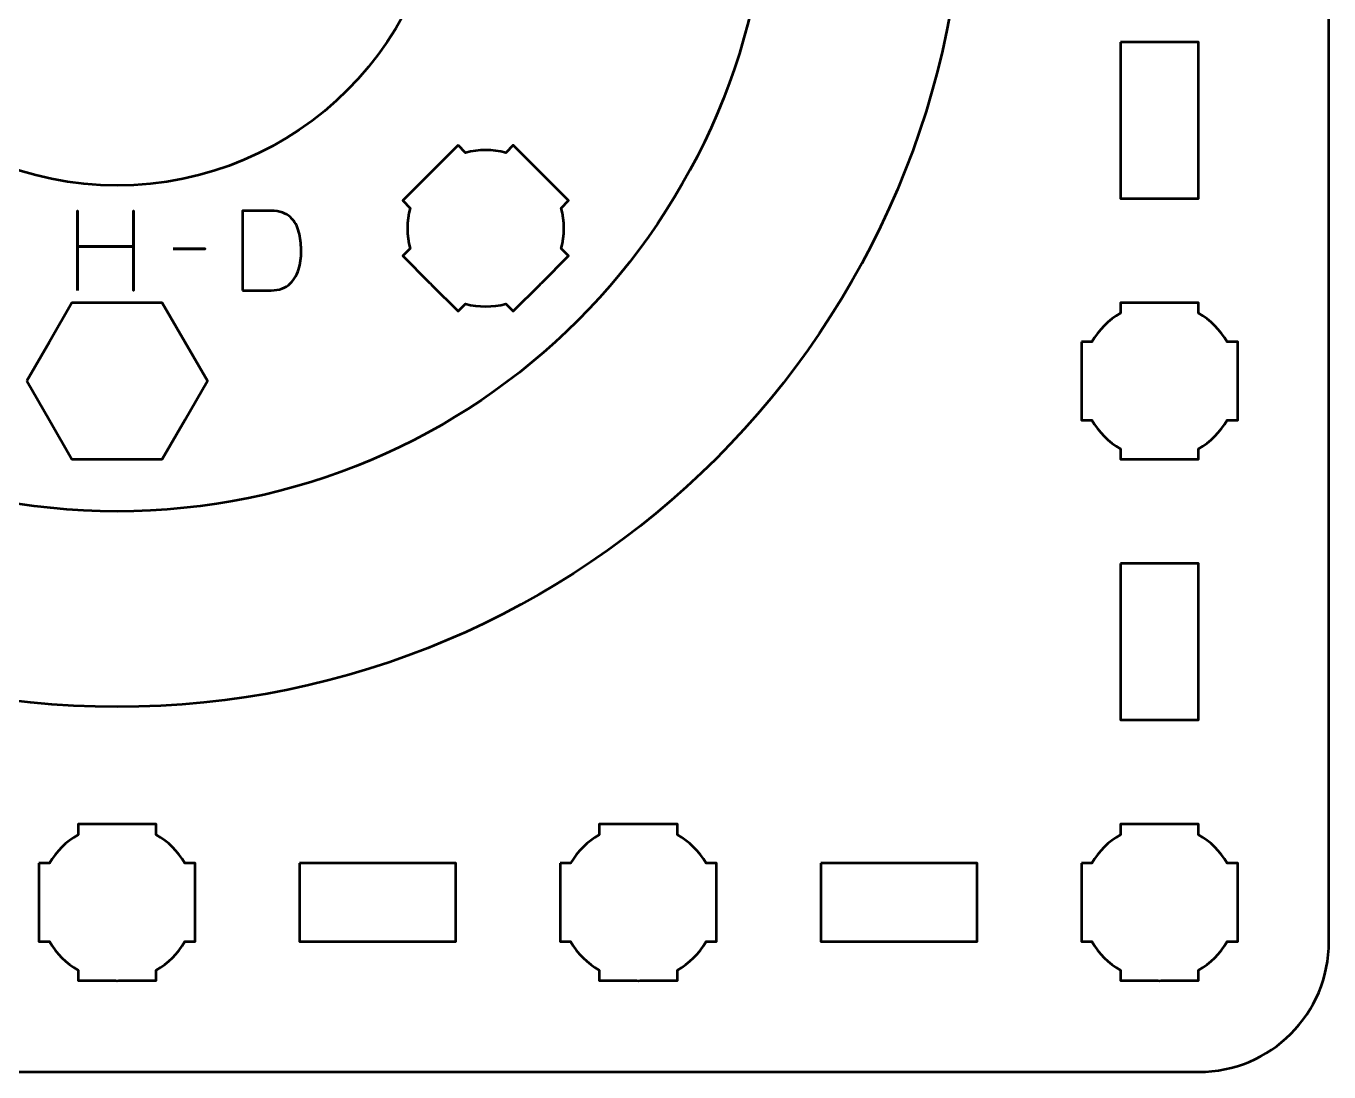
# Model space of a CAD drawing. Header units: centimetres. Extents: x -30.2 to 9.2, y -19.5 to -10.2.
# Drawn here: x 4.151 to 9.15, y -19.5 to -15.489 of the extents above; entities that cross this region are included whole.
import ezdxf

# ---------------------------------------------------------------- set-up
doc = ezdxf.new("R2010")
doc.units = ezdxf.units.CM
doc.header["$MEASUREMENT"] = 0
doc.layers.add('Layer 1', color=7, linetype='Continuous')

msp = doc.modelspace()

# ---------------------------------------------------------------- linework, layer by layer
at = {"layer": 'Layer 1', "lineweight": 53}
for centre, major_axis in [((4.49999, -14.85001), (0, 3.25)), ((4.49999, -14.85), (0, 2.5))]:
    msp.add_ellipse(centre, major_axis=major_axis, ratio=1, dxfattribs=at)
at = {"layer": 'Layer 1', "color": 250, "lineweight": 53}
msp.add_ellipse((4.50001, -14.85), major_axis=(0, 1.25), ratio=1, dxfattribs=at)
at = {"layer": 'Layer 1', "lineweight": 53}
for points, knots in [([(0.35005, -10.19995), (0.35005, -10.19995), (8.64995, -10.19995), (8.64995, -10.19995), (8.64995, -10.19995), (8.92695, -10.19995), (9.15005, -10.42305), (9.15005, -10.70005), (9.15005, -10.70005), (9.15005, -10.70005), (9.15005, -18.99995), (9.15005, -18.99995), (9.15005, -18.99995), (9.15005, -19.27695), (8.92695, -19.50005), (8.64995, -19.50005), (8.64995, -19.50005), (8.64995, -19.50005), (0.35005, -19.50005), (0.35005, -19.50005), (0.35005, -19.50005), (0.07305, -19.50005), (-0.15005, -19.27695), (-0.15005, -18.99995), (-0.15005, -18.99995), (-0.15005, -18.99995), (-0.15005, -10.70005), (-0.15005, -10.70005), (-0.15005, -10.70005), (-0.15005, -10.42305), (0.07305, -10.19995), (0.35005, -10.19995)], [0, 0, 0, 0, 0.125, 0.125, 0.125, 0.125, 0.25, 0.25, 0.25, 0.25, 0.375, 0.375, 0.375, 0.375, 0.5, 0.5, 0.5, 0.5, 0.625, 0.625, 0.625, 0.625, 0.75, 0.75, 0.75, 0.75, 0.875, 0.875, 0.875, 0.875, 1, 1, 1, 1]), ([(8.34995, -15.55003), (8.34995, -15.55003), (8.64995, -15.55003), (8.64995, -15.55003), (8.64995, -15.55003), (8.64995, -15.55003), (8.64995, -16.15003), (8.64995, -16.15003), (8.64995, -16.15003), (8.64995, -16.15003), (8.34995, -16.15003), (8.34995, -16.15003), (8.34995, -16.15003), (8.34995, -16.15003), (8.34995, -15.55003), (8.34995, -15.55003)], [0, 0, 0, 0, 0.25, 0.25, 0.25, 0.25, 0.5, 0.5, 0.5, 0.5, 0.75, 0.75, 0.75, 0.75, 1, 1, 1, 1]), ([(5.80812, -15.94599), (5.80812, -15.94599), (5.83654, -15.97442), (5.83654, -15.97442), (5.83654, -15.97442), (5.88735, -15.96085), (5.94101, -15.96087), (5.99181, -15.97443), (5.99181, -15.97443), (5.99181, -15.97443), (6.02025, -15.94599), (6.02025, -15.94599), (6.02025, -15.94599), (6.02025, -15.94599), (6.23238, -16.15813), (6.23238, -16.15813), (6.23238, -16.15813), (6.23238, -16.15813), (6.20396, -16.18654), (6.20396, -16.18654), (6.20396, -16.18654), (6.21754, -16.23736), (6.21757, -16.29105), (6.20401, -16.34189), (6.20401, -16.34189), (6.20401, -16.34189), (6.23238, -16.37026), (6.23238, -16.37026), (6.23238, -16.37026), (6.23238, -16.37026), (6.12955, -16.47308), (6.12955, -16.47308), (6.12955, -16.47308), (6.12955, -16.47308), (6.12631, -16.47642), (6.12631, -16.47642), (6.12631, -16.47642), (6.12631, -16.47642), (6.12299, -16.47965), (6.12299, -16.47965), (6.12299, -16.47965), (6.12299, -16.47965), (6.02025, -16.58239), (6.02025, -16.58239), (6.02025, -16.58239), (6.02025, -16.58239), (5.99192, -16.55406), (5.99192, -16.55406), (5.99192, -16.55406), (5.94106, -16.56765), (5.88731, -16.56765), (5.83644, -16.55406), (5.83644, -16.55406), (5.83644, -16.55406), (5.80812, -16.58239), (5.80812, -16.58239), (5.80812, -16.58239), (5.80812, -16.58239), (5.7068, -16.48107), (5.7068, -16.48107), (5.7068, -16.48107), (5.7068, -16.48107), (5.70203, -16.47642), (5.70203, -16.47642), (5.70203, -16.47642), (5.70203, -16.47642), (5.69736, -16.47164), (5.69736, -16.47164), (5.69736, -16.47164), (5.69736, -16.47164), (5.59599, -16.37026), (5.59599, -16.37026), (5.59599, -16.37026), (5.59599, -16.37026), (5.62434, -16.3419), (5.62434, -16.3419), (5.62434, -16.3419), (5.61078, -16.29106), (5.61079, -16.23734), (5.62438, -16.18652), (5.62438, -16.18652), (5.62438, -16.18652), (5.59599, -16.15813), (5.59599, -16.15813), (5.59599, -16.15813), (5.59599, -16.15813), (5.80812, -15.94599), (5.80812, -15.94599)], [0, 0, 0, 0, 0.0454545, 0.0454545, 0.0454545, 0.0454545, 0.0909091, 0.0909091, 0.0909091, 0.0909091, 0.1363636, 0.1363636, 0.1363636, 0.1363636, 0.1818182, 0.1818182, 0.1818182, 0.1818182, 0.2272727, 0.2272727, 0.2272727, 0.2272727, 0.2727273, 0.2727273, 0.2727273, 0.2727273, 0.3181818, 0.3181818, 0.3181818, 0.3181818, 0.3636364, 0.3636364, 0.3636364, 0.3636364, 0.4090909, 0.4090909, 0.4090909, 0.4090909, 0.4545455, 0.4545455, 0.4545455, 0.4545455, 0.5, 0.5, 0.5, 0.5, 0.5454545, 0.5454545, 0.5454545, 0.5454545, 0.5909091, 0.5909091, 0.5909091, 0.5909091, 0.6363636, 0.6363636, 0.6363636, 0.6363636, 0.6818182, 0.6818182, 0.6818182, 0.6818182, 0.7272727, 0.7272727, 0.7272727, 0.7272727, 0.7727273, 0.7727273, 0.7727273, 0.7727273, 0.8181818, 0.8181818, 0.8181818, 0.8181818, 0.8636364, 0.8636364, 0.8636364, 0.8636364, 0.9090909, 0.9090909, 0.9090909, 0.9090909, 0.9545455, 0.9545455, 0.9545455, 0.9545455, 1, 1, 1, 1]), ([(4.15359, -16.84997), (4.15359, -16.84997), (4.2402, -16.69997), (4.2402, -16.69997), (4.2402, -16.69997), (4.2402, -16.69997), (4.3268, -16.54997), (4.3268, -16.54997), (4.3268, -16.54997), (4.3268, -16.54997), (4.5, -16.54997), (4.5, -16.54997), (4.5, -16.54997), (4.5, -16.54997), (4.6732, -16.54997), (4.6732, -16.54997), (4.6732, -16.54997), (4.6732, -16.54997), (4.7598, -16.69997), (4.7598, -16.69997), (4.7598, -16.69997), (4.7598, -16.69997), (4.84641, -16.84997), (4.84641, -16.84997), (4.84641, -16.84997), (4.84641, -16.84997), (4.7598, -16.99997), (4.7598, -16.99997), (4.7598, -16.99997), (4.7598, -16.99997), (4.6732, -17.14997), (4.6732, -17.14997), (4.6732, -17.14997), (4.6732, -17.14997), (4.5, -17.14997), (4.5, -17.14997), (4.5, -17.14997), (4.5, -17.14997), (4.3268, -17.14997), (4.3268, -17.14997), (4.3268, -17.14997), (4.3268, -17.14997), (4.2402, -16.99997), (4.2402, -16.99997), (4.2402, -16.99997), (4.2402, -16.99997), (4.15359, -16.84997), (4.15359, -16.84997)], [0, 0, 0, 0, 0.0833333, 0.0833333, 0.0833333, 0.0833333, 0.1666667, 0.1666667, 0.1666667, 0.1666667, 0.25, 0.25, 0.25, 0.25, 0.3333333, 0.3333333, 0.3333333, 0.3333333, 0.4166667, 0.4166667, 0.4166667, 0.4166667, 0.5, 0.5, 0.5, 0.5, 0.5833333, 0.5833333, 0.5833333, 0.5833333, 0.6666667, 0.6666667, 0.6666667, 0.6666667, 0.75, 0.75, 0.75, 0.75, 0.8333333, 0.8333333, 0.8333333, 0.8333333, 0.9166667, 0.9166667, 0.9166667, 0.9166667, 1, 1, 1, 1]), ([(8.19999, -16.69997), (8.19999, -16.69997), (8.24019, -16.69997), (8.24019, -16.69997), (8.24019, -16.69997), (8.26652, -16.65445), (8.30448, -16.61652), (8.34999, -16.59019), (8.34999, -16.59019), (8.34999, -16.59019), (8.34999, -16.54997), (8.34999, -16.54997), (8.34999, -16.54997), (8.34999, -16.54997), (8.64999, -16.54997), (8.64999, -16.54997), (8.64999, -16.54997), (8.64999, -16.54997), (8.64999, -16.59016), (8.64999, -16.59016), (8.64999, -16.59016), (8.69552, -16.61649), (8.73351, -16.65444), (8.75987, -16.69997), (8.75987, -16.69997), (8.75987, -16.69997), (8.79999, -16.69997), (8.79999, -16.69997), (8.79999, -16.69997), (8.79999, -16.69997), (8.79999, -16.84539), (8.79999, -16.84539), (8.79999, -16.84539), (8.79999, -16.84539), (8.80005, -16.85004), (8.80005, -16.85004), (8.80005, -16.85004), (8.80005, -16.85004), (8.79999, -16.85468), (8.79999, -16.85468), (8.79999, -16.85468), (8.79999, -16.85468), (8.79999, -16.99997), (8.79999, -16.99997), (8.79999, -16.99997), (8.79999, -16.99997), (8.75992, -16.99997), (8.75992, -16.99997), (8.75992, -16.99997), (8.73357, -17.04554), (8.69557, -17.08355), (8.64999, -17.10991), (8.64999, -17.10991), (8.64999, -17.10991), (8.64999, -17.14997), (8.64999, -17.14997), (8.64999, -17.14997), (8.64999, -17.14997), (8.50671, -17.14997), (8.50671, -17.14997), (8.50671, -17.14997), (8.50671, -17.14997), (8.50004, -17.15005), (8.50004, -17.15005), (8.50004, -17.15005), (8.50004, -17.15005), (8.49336, -17.14997), (8.49336, -17.14997), (8.49336, -17.14997), (8.49336, -17.14997), (8.34999, -17.14997), (8.34999, -17.14997), (8.34999, -17.14997), (8.34999, -17.14997), (8.34999, -17.10987), (8.34999, -17.10987), (8.34999, -17.10987), (8.30445, -17.08351), (8.26647, -17.04552), (8.24014, -16.99997), (8.24014, -16.99997), (8.24014, -16.99997), (8.19999, -16.99997), (8.19999, -16.99997), (8.19999, -16.99997), (8.19999, -16.99997), (8.19999, -16.69997), (8.19999, -16.69997)], [0, 0, 0, 0, 0.0454545, 0.0454545, 0.0454545, 0.0454545, 0.0909091, 0.0909091, 0.0909091, 0.0909091, 0.1363636, 0.1363636, 0.1363636, 0.1363636, 0.1818182, 0.1818182, 0.1818182, 0.1818182, 0.2272727, 0.2272727, 0.2272727, 0.2272727, 0.2727273, 0.2727273, 0.2727273, 0.2727273, 0.3181818, 0.3181818, 0.3181818, 0.3181818, 0.3636364, 0.3636364, 0.3636364, 0.3636364, 0.4090909, 0.4090909, 0.4090909, 0.4090909, 0.4545455, 0.4545455, 0.4545455, 0.4545455, 0.5, 0.5, 0.5, 0.5, 0.5454545, 0.5454545, 0.5454545, 0.5454545, 0.5909091, 0.5909091, 0.5909091, 0.5909091, 0.6363636, 0.6363636, 0.6363636, 0.6363636, 0.6818182, 0.6818182, 0.6818182, 0.6818182, 0.7272727, 0.7272727, 0.7272727, 0.7272727, 0.7727273, 0.7727273, 0.7727273, 0.7727273, 0.8181818, 0.8181818, 0.8181818, 0.8181818, 0.8636364, 0.8636364, 0.8636364, 0.8636364, 0.9090909, 0.9090909, 0.9090909, 0.9090909, 0.9545455, 0.9545455, 0.9545455, 0.9545455, 1, 1, 1, 1]), ([(8.34995, -17.55), (8.34995, -17.55), (8.64995, -17.55), (8.64995, -17.55), (8.64995, -17.55), (8.64995, -17.55), (8.64995, -18.15), (8.64995, -18.15), (8.64995, -18.15), (8.64995, -18.15), (8.34995, -18.15), (8.34995, -18.15), (8.34995, -18.15), (8.34995, -18.15), (8.34995, -17.55), (8.34995, -17.55)], [0, 0, 0, 0, 0.25, 0.25, 0.25, 0.25, 0.5, 0.5, 0.5, 0.5, 0.75, 0.75, 0.75, 0.75, 1, 1, 1, 1]), ([(4.19999, -18.69997), (4.19999, -18.69997), (4.24019, -18.69997), (4.24019, -18.69997), (4.24019, -18.69997), (4.26652, -18.65445), (4.30448, -18.61652), (4.34999, -18.59019), (4.34999, -18.59019), (4.34999, -18.59019), (4.34999, -18.54997), (4.34999, -18.54997), (4.34999, -18.54997), (4.34999, -18.54997), (4.64999, -18.54997), (4.64999, -18.54997), (4.64999, -18.54997), (4.64999, -18.54997), (4.64999, -18.59016), (4.64999, -18.59016), (4.64999, -18.59016), (4.69552, -18.61649), (4.73351, -18.65444), (4.75987, -18.69997), (4.75987, -18.69997), (4.75987, -18.69997), (4.79999, -18.69997), (4.79999, -18.69997), (4.79999, -18.69997), (4.79999, -18.69997), (4.79999, -18.84539), (4.79999, -18.84539), (4.79999, -18.84539), (4.79999, -18.84539), (4.80005, -18.85004), (4.80005, -18.85004), (4.80005, -18.85004), (4.80005, -18.85004), (4.79999, -18.85468), (4.79999, -18.85468), (4.79999, -18.85468), (4.79999, -18.85468), (4.79999, -18.99997), (4.79999, -18.99997), (4.79999, -18.99997), (4.79999, -18.99997), (4.75992, -18.99997), (4.75992, -18.99997), (4.75992, -18.99997), (4.73357, -19.04554), (4.69557, -19.08355), (4.64999, -19.10991), (4.64999, -19.10991), (4.64999, -19.10991), (4.64999, -19.14997), (4.64999, -19.14997), (4.64999, -19.14997), (4.64999, -19.14997), (4.50671, -19.14997), (4.50671, -19.14997), (4.50671, -19.14997), (4.50671, -19.14997), (4.50004, -19.15005), (4.50004, -19.15005), (4.50004, -19.15005), (4.50004, -19.15005), (4.49336, -19.14997), (4.49336, -19.14997), (4.49336, -19.14997), (4.49336, -19.14997), (4.34999, -19.14997), (4.34999, -19.14997), (4.34999, -19.14997), (4.34999, -19.14997), (4.34999, -19.10987), (4.34999, -19.10987), (4.34999, -19.10987), (4.30445, -19.08351), (4.26647, -19.04552), (4.24014, -18.99997), (4.24014, -18.99997), (4.24014, -18.99997), (4.19999, -18.99997), (4.19999, -18.99997), (4.19999, -18.99997), (4.19999, -18.99997), (4.19999, -18.69997), (4.19999, -18.69997)], [0, 0, 0, 0, 0.0454545, 0.0454545, 0.0454545, 0.0454545, 0.0909091, 0.0909091, 0.0909091, 0.0909091, 0.1363636, 0.1363636, 0.1363636, 0.1363636, 0.1818182, 0.1818182, 0.1818182, 0.1818182, 0.2272727, 0.2272727, 0.2272727, 0.2272727, 0.2727273, 0.2727273, 0.2727273, 0.2727273, 0.3181818, 0.3181818, 0.3181818, 0.3181818, 0.3636364, 0.3636364, 0.3636364, 0.3636364, 0.4090909, 0.4090909, 0.4090909, 0.4090909, 0.4545455, 0.4545455, 0.4545455, 0.4545455, 0.5, 0.5, 0.5, 0.5, 0.5454545, 0.5454545, 0.5454545, 0.5454545, 0.5909091, 0.5909091, 0.5909091, 0.5909091, 0.6363636, 0.6363636, 0.6363636, 0.6363636, 0.6818182, 0.6818182, 0.6818182, 0.6818182, 0.7272727, 0.7272727, 0.7272727, 0.7272727, 0.7727273, 0.7727273, 0.7727273, 0.7727273, 0.8181818, 0.8181818, 0.8181818, 0.8181818, 0.8636364, 0.8636364, 0.8636364, 0.8636364, 0.9090909, 0.9090909, 0.9090909, 0.9090909, 0.9545455, 0.9545455, 0.9545455, 0.9545455, 1, 1, 1, 1]), ([(6.19999, -18.69997), (6.19999, -18.69997), (6.24019, -18.69997), (6.24019, -18.69997), (6.24019, -18.69997), (6.26652, -18.65445), (6.30448, -18.61652), (6.34999, -18.59019), (6.34999, -18.59019), (6.34999, -18.59019), (6.34999, -18.54997), (6.34999, -18.54997), (6.34999, -18.54997), (6.34999, -18.54997), (6.64999, -18.54997), (6.64999, -18.54997), (6.64999, -18.54997), (6.64999, -18.54997), (6.64999, -18.59016), (6.64999, -18.59016), (6.64999, -18.59016), (6.69552, -18.61649), (6.73351, -18.65444), (6.75987, -18.69997), (6.75987, -18.69997), (6.75987, -18.69997), (6.79999, -18.69997), (6.79999, -18.69997), (6.79999, -18.69997), (6.79999, -18.69997), (6.79999, -18.84539), (6.79999, -18.84539), (6.79999, -18.84539), (6.79999, -18.84539), (6.80005, -18.85004), (6.80005, -18.85004), (6.80005, -18.85004), (6.80005, -18.85004), (6.79999, -18.85468), (6.79999, -18.85468), (6.79999, -18.85468), (6.79999, -18.85468), (6.79999, -18.99997), (6.79999, -18.99997), (6.79999, -18.99997), (6.79999, -18.99997), (6.75992, -18.99997), (6.75992, -18.99997), (6.75992, -18.99997), (6.73357, -19.04554), (6.69557, -19.08355), (6.64999, -19.10991), (6.64999, -19.10991), (6.64999, -19.10991), (6.64999, -19.14997), (6.64999, -19.14997), (6.64999, -19.14997), (6.64999, -19.14997), (6.50671, -19.14997), (6.50671, -19.14997), (6.50671, -19.14997), (6.50671, -19.14997), (6.50004, -19.15005), (6.50004, -19.15005), (6.50004, -19.15005), (6.50004, -19.15005), (6.49336, -19.14997), (6.49336, -19.14997), (6.49336, -19.14997), (6.49336, -19.14997), (6.34999, -19.14997), (6.34999, -19.14997), (6.34999, -19.14997), (6.34999, -19.14997), (6.34999, -19.10987), (6.34999, -19.10987), (6.34999, -19.10987), (6.30445, -19.08351), (6.26647, -19.04552), (6.24014, -18.99997), (6.24014, -18.99997), (6.24014, -18.99997), (6.19999, -18.99997), (6.19999, -18.99997), (6.19999, -18.99997), (6.19999, -18.99997), (6.19999, -18.69997), (6.19999, -18.69997)], [0, 0, 0, 0, 0.0454545, 0.0454545, 0.0454545, 0.0454545, 0.0909091, 0.0909091, 0.0909091, 0.0909091, 0.1363636, 0.1363636, 0.1363636, 0.1363636, 0.1818182, 0.1818182, 0.1818182, 0.1818182, 0.2272727, 0.2272727, 0.2272727, 0.2272727, 0.2727273, 0.2727273, 0.2727273, 0.2727273, 0.3181818, 0.3181818, 0.3181818, 0.3181818, 0.3636364, 0.3636364, 0.3636364, 0.3636364, 0.4090909, 0.4090909, 0.4090909, 0.4090909, 0.4545455, 0.4545455, 0.4545455, 0.4545455, 0.5, 0.5, 0.5, 0.5, 0.5454545, 0.5454545, 0.5454545, 0.5454545, 0.5909091, 0.5909091, 0.5909091, 0.5909091, 0.6363636, 0.6363636, 0.6363636, 0.6363636, 0.6818182, 0.6818182, 0.6818182, 0.6818182, 0.7272727, 0.7272727, 0.7272727, 0.7272727, 0.7727273, 0.7727273, 0.7727273, 0.7727273, 0.8181818, 0.8181818, 0.8181818, 0.8181818, 0.8636364, 0.8636364, 0.8636364, 0.8636364, 0.9090909, 0.9090909, 0.9090909, 0.9090909, 0.9545455, 0.9545455, 0.9545455, 0.9545455, 1, 1, 1, 1]), ([(8.19999, -18.69997), (8.19999, -18.69997), (8.24019, -18.69997), (8.24019, -18.69997), (8.24019, -18.69997), (8.26652, -18.65445), (8.30448, -18.61652), (8.34999, -18.59019), (8.34999, -18.59019), (8.34999, -18.59019), (8.34999, -18.54997), (8.34999, -18.54997), (8.34999, -18.54997), (8.34999, -18.54997), (8.64999, -18.54997), (8.64999, -18.54997), (8.64999, -18.54997), (8.64999, -18.54997), (8.64999, -18.59016), (8.64999, -18.59016), (8.64999, -18.59016), (8.69552, -18.61649), (8.73351, -18.65444), (8.75987, -18.69997), (8.75987, -18.69997), (8.75987, -18.69997), (8.79999, -18.69997), (8.79999, -18.69997), (8.79999, -18.69997), (8.79999, -18.69997), (8.79999, -18.84539), (8.79999, -18.84539), (8.79999, -18.84539), (8.79999, -18.84539), (8.80005, -18.85004), (8.80005, -18.85004), (8.80005, -18.85004), (8.80005, -18.85004), (8.79999, -18.85468), (8.79999, -18.85468), (8.79999, -18.85468), (8.79999, -18.85468), (8.79999, -18.99997), (8.79999, -18.99997), (8.79999, -18.99997), (8.79999, -18.99997), (8.75992, -18.99997), (8.75992, -18.99997), (8.75992, -18.99997), (8.73357, -19.04554), (8.69557, -19.08355), (8.64999, -19.10991), (8.64999, -19.10991), (8.64999, -19.10991), (8.64999, -19.14997), (8.64999, -19.14997), (8.64999, -19.14997), (8.64999, -19.14997), (8.50671, -19.14997), (8.50671, -19.14997), (8.50671, -19.14997), (8.50671, -19.14997), (8.50004, -19.15005), (8.50004, -19.15005), (8.50004, -19.15005), (8.50004, -19.15005), (8.49336, -19.14997), (8.49336, -19.14997), (8.49336, -19.14997), (8.49336, -19.14997), (8.34999, -19.14997), (8.34999, -19.14997), (8.34999, -19.14997), (8.34999, -19.14997), (8.34999, -19.10987), (8.34999, -19.10987), (8.34999, -19.10987), (8.30445, -19.08351), (8.26647, -19.04552), (8.24014, -18.99997), (8.24014, -18.99997), (8.24014, -18.99997), (8.19999, -18.99997), (8.19999, -18.99997), (8.19999, -18.99997), (8.19999, -18.99997), (8.19999, -18.69997), (8.19999, -18.69997)], [0, 0, 0, 0, 0.0454545, 0.0454545, 0.0454545, 0.0454545, 0.0909091, 0.0909091, 0.0909091, 0.0909091, 0.1363636, 0.1363636, 0.1363636, 0.1363636, 0.1818182, 0.1818182, 0.1818182, 0.1818182, 0.2272727, 0.2272727, 0.2272727, 0.2272727, 0.2727273, 0.2727273, 0.2727273, 0.2727273, 0.3181818, 0.3181818, 0.3181818, 0.3181818, 0.3636364, 0.3636364, 0.3636364, 0.3636364, 0.4090909, 0.4090909, 0.4090909, 0.4090909, 0.4545455, 0.4545455, 0.4545455, 0.4545455, 0.5, 0.5, 0.5, 0.5, 0.5454545, 0.5454545, 0.5454545, 0.5454545, 0.5909091, 0.5909091, 0.5909091, 0.5909091, 0.6363636, 0.6363636, 0.6363636, 0.6363636, 0.6818182, 0.6818182, 0.6818182, 0.6818182, 0.7272727, 0.7272727, 0.7272727, 0.7272727, 0.7727273, 0.7727273, 0.7727273, 0.7727273, 0.8181818, 0.8181818, 0.8181818, 0.8181818, 0.8636364, 0.8636364, 0.8636364, 0.8636364, 0.9090909, 0.9090909, 0.9090909, 0.9090909, 0.9545455, 0.9545455, 0.9545455, 0.9545455, 1, 1, 1, 1]), ([(5.20003, -18.69995), (5.20003, -18.69995), (5.80003, -18.69995), (5.80003, -18.69995), (5.80003, -18.69995), (5.80003, -18.69995), (5.80003, -18.99995), (5.80003, -18.99995), (5.80003, -18.99995), (5.80003, -18.99995), (5.20003, -18.99995), (5.20003, -18.99995), (5.20003, -18.99995), (5.20003, -18.99995), (5.20003, -18.69995), (5.20003, -18.69995)], [0, 0, 0, 0, 0.25, 0.25, 0.25, 0.25, 0.5, 0.5, 0.5, 0.5, 0.75, 0.75, 0.75, 0.75, 1, 1, 1, 1]), ([(7.2, -18.69995), (7.2, -18.69995), (7.8, -18.69995), (7.8, -18.69995), (7.8, -18.69995), (7.8, -18.69995), (7.8, -18.99995), (7.8, -18.99995), (7.8, -18.99995), (7.8, -18.99995), (7.2, -18.99995), (7.2, -18.99995), (7.2, -18.99995), (7.2, -18.99995), (7.2, -18.69995), (7.2, -18.69995)], [0, 0, 0, 0, 0.25, 0.25, 0.25, 0.25, 0.5, 0.5, 0.5, 0.5, 0.75, 0.75, 0.75, 0.75, 1, 1, 1, 1])]:
    msp.add_open_spline(points, degree=3, knots=knots, dxfattribs=at)
at = {"layer": 'Layer 1', "color": 5, "lineweight": 53}
for points, knots in [([(4.34736, -16.50261), (4.34736, -16.50261), (4.34736, -16.3337), (4.34736, -16.3337), (4.34736, -16.3337), (4.34736, -16.3337), (4.56283, -16.3337), (4.56283, -16.3337), (4.56283, -16.3337), (4.56283, -16.3337), (4.56283, -16.50261), (4.56283, -16.50261), (4.56283, -16.50261), (4.56283, -16.50261), (4.56283, -16.19781), (4.56283, -16.19781), (4.56283, -16.19781), (4.56283, -16.19781), (4.56283, -16.3337), (4.56283, -16.3337), (4.56283, -16.3337), (4.56283, -16.3337), (4.34736, -16.3337), (4.34736, -16.3337), (4.34736, -16.3337), (4.34736, -16.3337), (4.34736, -16.19781), (4.34736, -16.19781), (4.34736, -16.19781), (4.34736, -16.19781), (4.34736, -16.50261), (4.34736, -16.50261)], [0, 0, 0, 0, 0.125, 0.125, 0.125, 0.125, 0.25, 0.25, 0.25, 0.25, 0.375, 0.375, 0.375, 0.375, 0.5, 0.5, 0.5, 0.5, 0.625, 0.625, 0.625, 0.625, 0.75, 0.75, 0.75, 0.75, 0.875, 0.875, 0.875, 0.875, 1, 1, 1, 1]), ([(4.98066, -16.50261), (4.98066, -16.50261), (4.98066, -16.19739), (4.98066, -16.19739), (4.98066, -16.19739), (4.98066, -16.19739), (5.09073, -16.19739), (5.09073, -16.19739), (5.09073, -16.19739), (5.10745, -16.19746), (5.12191, -16.19965), (5.13412, -16.20395), (5.13412, -16.20395), (5.14625, -16.20825), (5.15655, -16.21418), (5.16488, -16.22166), (5.16488, -16.22166), (5.17327, -16.22921), (5.18005, -16.23789), (5.18534, -16.24762), (5.18534, -16.24762), (5.19063, -16.25743), (5.19472, -16.26787), (5.19762, -16.27895), (5.19762, -16.27895), (5.20051, -16.28996), (5.20255, -16.30118), (5.20382, -16.31253), (5.20382, -16.31253), (5.20509, -16.32389), (5.20594, -16.3349), (5.20629, -16.34555), (5.20629, -16.34555), (5.20679, -16.35621), (5.20644, -16.36743), (5.20531, -16.37921), (5.20531, -16.37921), (5.20418, -16.39099), (5.20206, -16.40277), (5.19889, -16.41449), (5.19889, -16.41449), (5.19578, -16.4262), (5.19134, -16.43735), (5.18562, -16.44786), (5.18562, -16.44786), (5.17998, -16.45844), (5.17278, -16.46783), (5.16417, -16.47601), (5.16417, -16.47601), (5.15549, -16.4842), (5.14512, -16.49069), (5.13299, -16.49541), (5.13299, -16.49541), (5.12085, -16.50014), (5.10674, -16.50254), (5.09073, -16.50261), (5.09073, -16.50261), (5.09073, -16.50261), (4.98066, -16.50261), (4.98066, -16.50261)], [0, 0, 0, 0, 0.0666667, 0.0666667, 0.0666667, 0.0666667, 0.1333333, 0.1333333, 0.1333333, 0.1333333, 0.2, 0.2, 0.2, 0.2, 0.2666667, 0.2666667, 0.2666667, 0.2666667, 0.3333333, 0.3333333, 0.3333333, 0.3333333, 0.4, 0.4, 0.4, 0.4, 0.4666667, 0.4666667, 0.4666667, 0.4666667, 0.5333333, 0.5333333, 0.5333333, 0.5333333, 0.6, 0.6, 0.6, 0.6, 0.6666667, 0.6666667, 0.6666667, 0.6666667, 0.7333333, 0.7333333, 0.7333333, 0.7333333, 0.8, 0.8, 0.8, 0.8, 0.8666667, 0.8666667, 0.8666667, 0.8666667, 0.9333333, 0.9333333, 0.9333333, 0.9333333, 1, 1, 1, 1]), ([(4.98066, -16.50261), (4.98066, -16.50261), (4.98066, -16.19739), (4.98066, -16.19739), (4.98066, -16.19739), (4.98066, -16.19739), (5.09073, -16.19739), (5.09073, -16.19739), (5.09073, -16.19739), (5.10745, -16.19746), (5.12191, -16.19965), (5.13412, -16.20395), (5.13412, -16.20395), (5.14625, -16.20825), (5.15655, -16.21418), (5.16488, -16.22166), (5.16488, -16.22166), (5.17327, -16.22921), (5.18005, -16.23789), (5.18534, -16.24762), (5.18534, -16.24762), (5.19063, -16.25743), (5.19472, -16.26787), (5.19762, -16.27895), (5.19762, -16.27895), (5.20051, -16.28996), (5.20255, -16.30118), (5.20382, -16.31253), (5.20382, -16.31253), (5.20509, -16.32389), (5.20594, -16.3349), (5.20629, -16.34555), (5.20629, -16.34555), (5.20679, -16.35621), (5.20644, -16.36743), (5.20531, -16.37921), (5.20531, -16.37921), (5.20418, -16.39099), (5.20206, -16.40277), (5.19889, -16.41449), (5.19889, -16.41449), (5.19578, -16.4262), (5.19134, -16.43735), (5.18562, -16.44786), (5.18562, -16.44786), (5.17998, -16.45844), (5.17278, -16.46783), (5.16417, -16.47601), (5.16417, -16.47601), (5.15549, -16.4842), (5.14512, -16.49069), (5.13299, -16.49541), (5.13299, -16.49541), (5.12085, -16.50014), (5.10674, -16.50254), (5.09073, -16.50261), (5.09073, -16.50261), (5.09073, -16.50261), (4.98066, -16.50261), (4.98066, -16.50261)], [0, 0, 0, 0, 0.0666667, 0.0666667, 0.0666667, 0.0666667, 0.1333333, 0.1333333, 0.1333333, 0.1333333, 0.2, 0.2, 0.2, 0.2, 0.2666667, 0.2666667, 0.2666667, 0.2666667, 0.3333333, 0.3333333, 0.3333333, 0.3333333, 0.4, 0.4, 0.4, 0.4, 0.4666667, 0.4666667, 0.4666667, 0.4666667, 0.5333333, 0.5333333, 0.5333333, 0.5333333, 0.6, 0.6, 0.6, 0.6, 0.6666667, 0.6666667, 0.6666667, 0.6666667, 0.7333333, 0.7333333, 0.7333333, 0.7333333, 0.8, 0.8, 0.8, 0.8, 0.8666667, 0.8666667, 0.8666667, 0.8666667, 0.9333333, 0.9333333, 0.9333333, 0.9333333, 1, 1, 1, 1]), ([(4.71481, -16.34301), (4.71481, -16.34301), (4.838, -16.34301), (4.838, -16.34301), (4.838, -16.34301), (4.838, -16.34301), (4.71481, -16.34301), (4.71481, -16.34301)], [0, 0, 0, 0, 0.5, 0.5, 0.5, 0.5, 1, 1, 1, 1])]:
    msp.add_open_spline(points, degree=3, knots=knots, dxfattribs=at)

doc.saveas('drawing.dxf')
